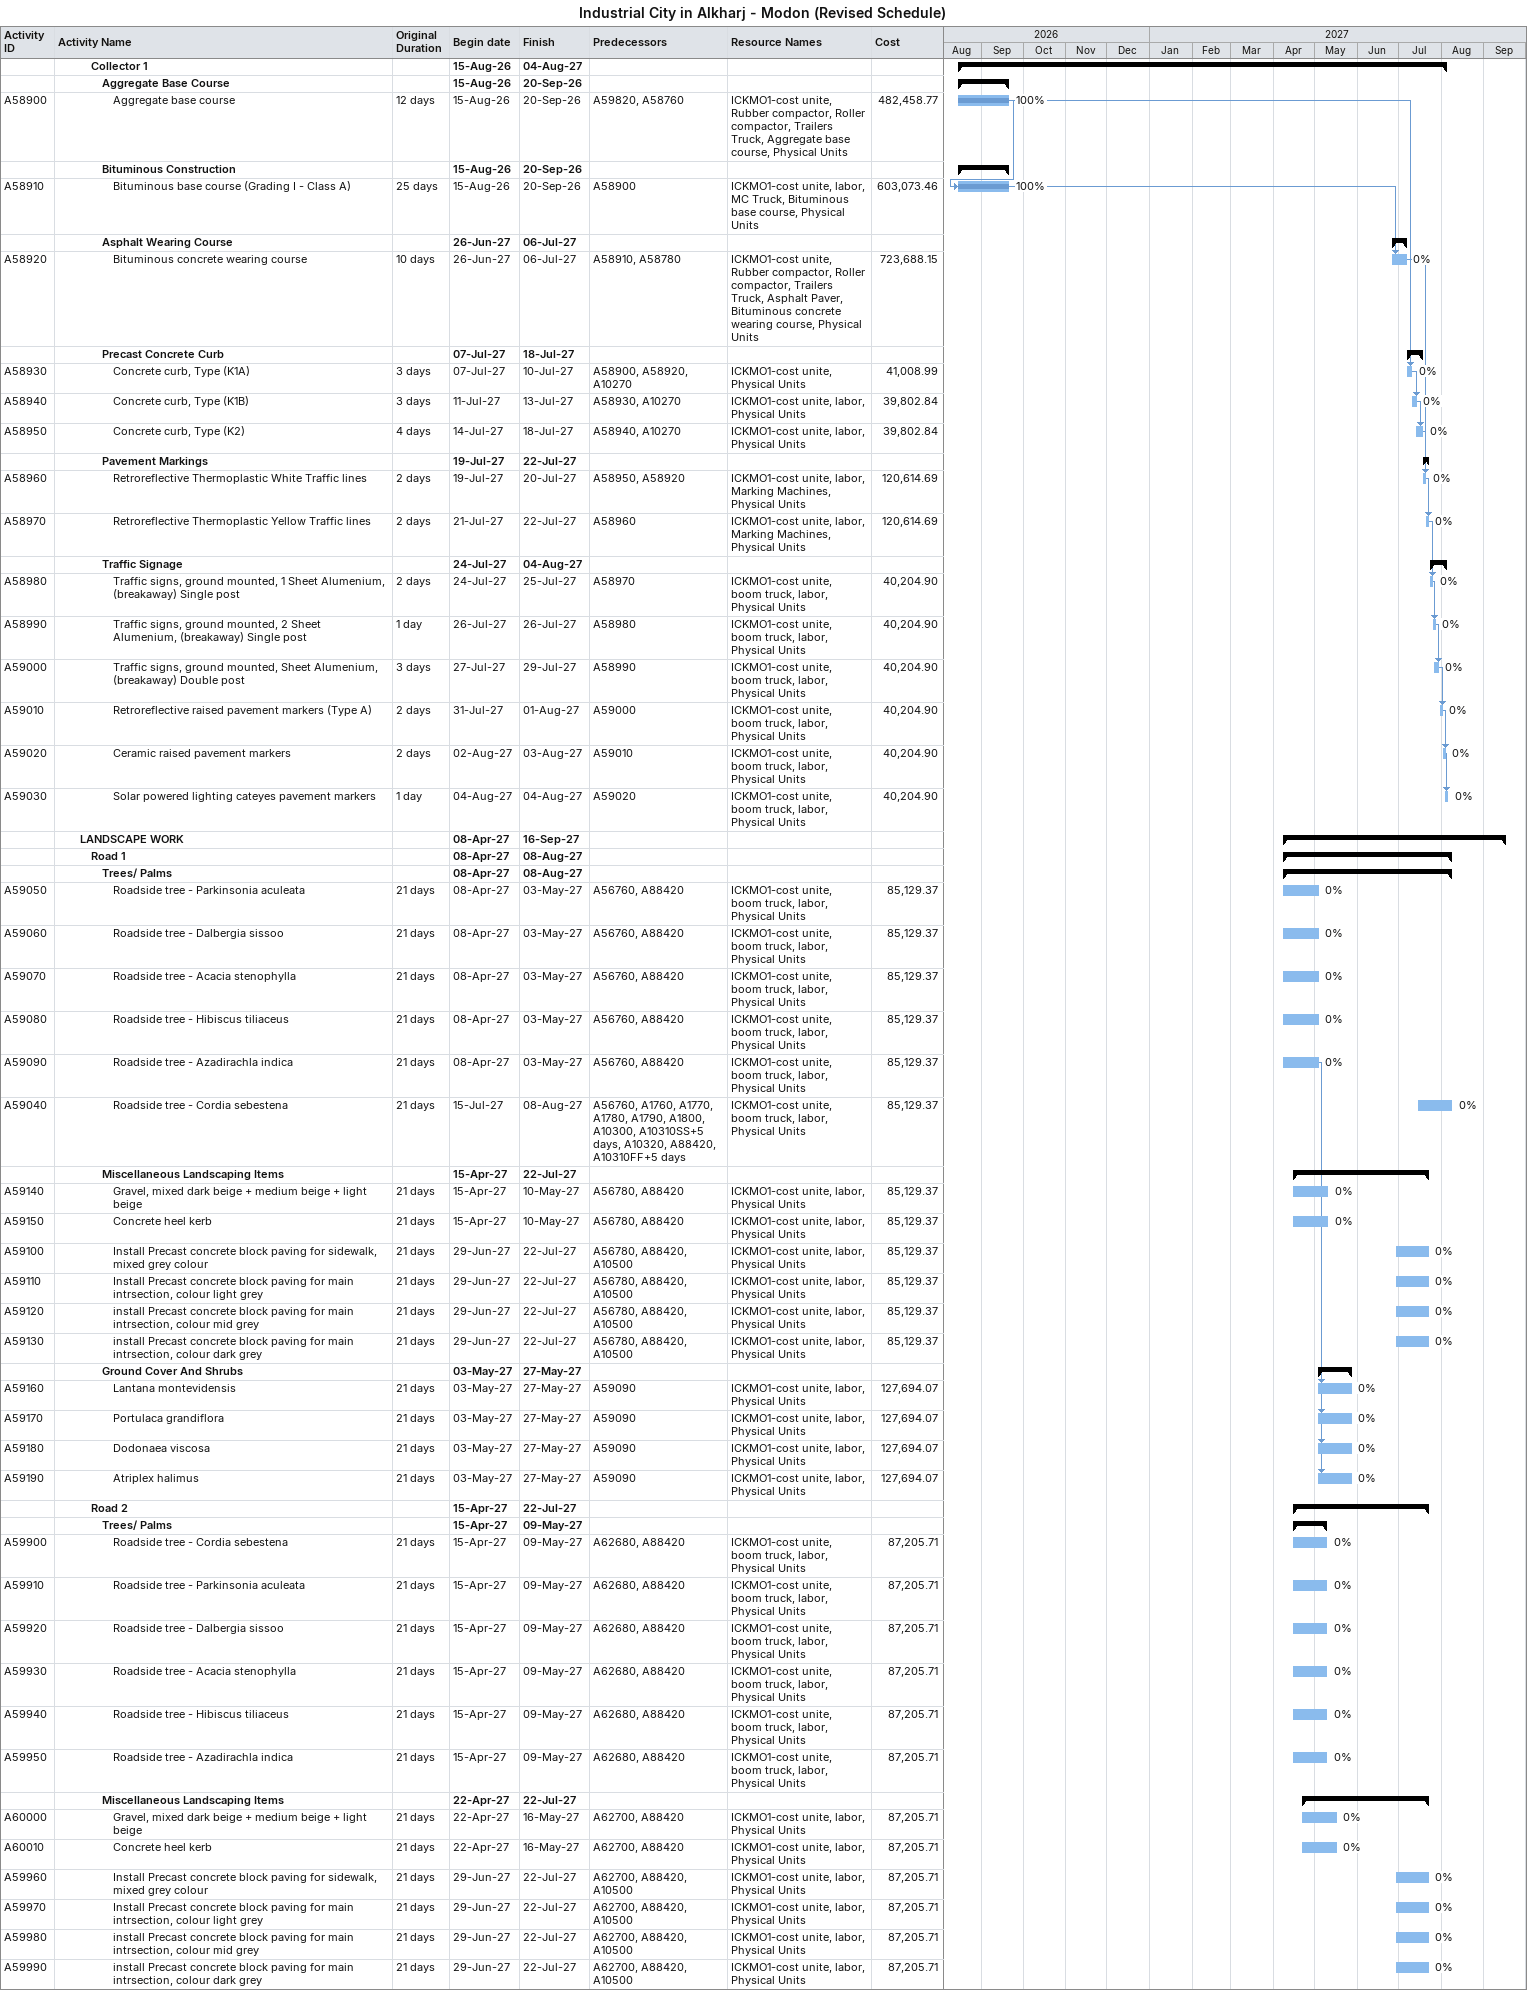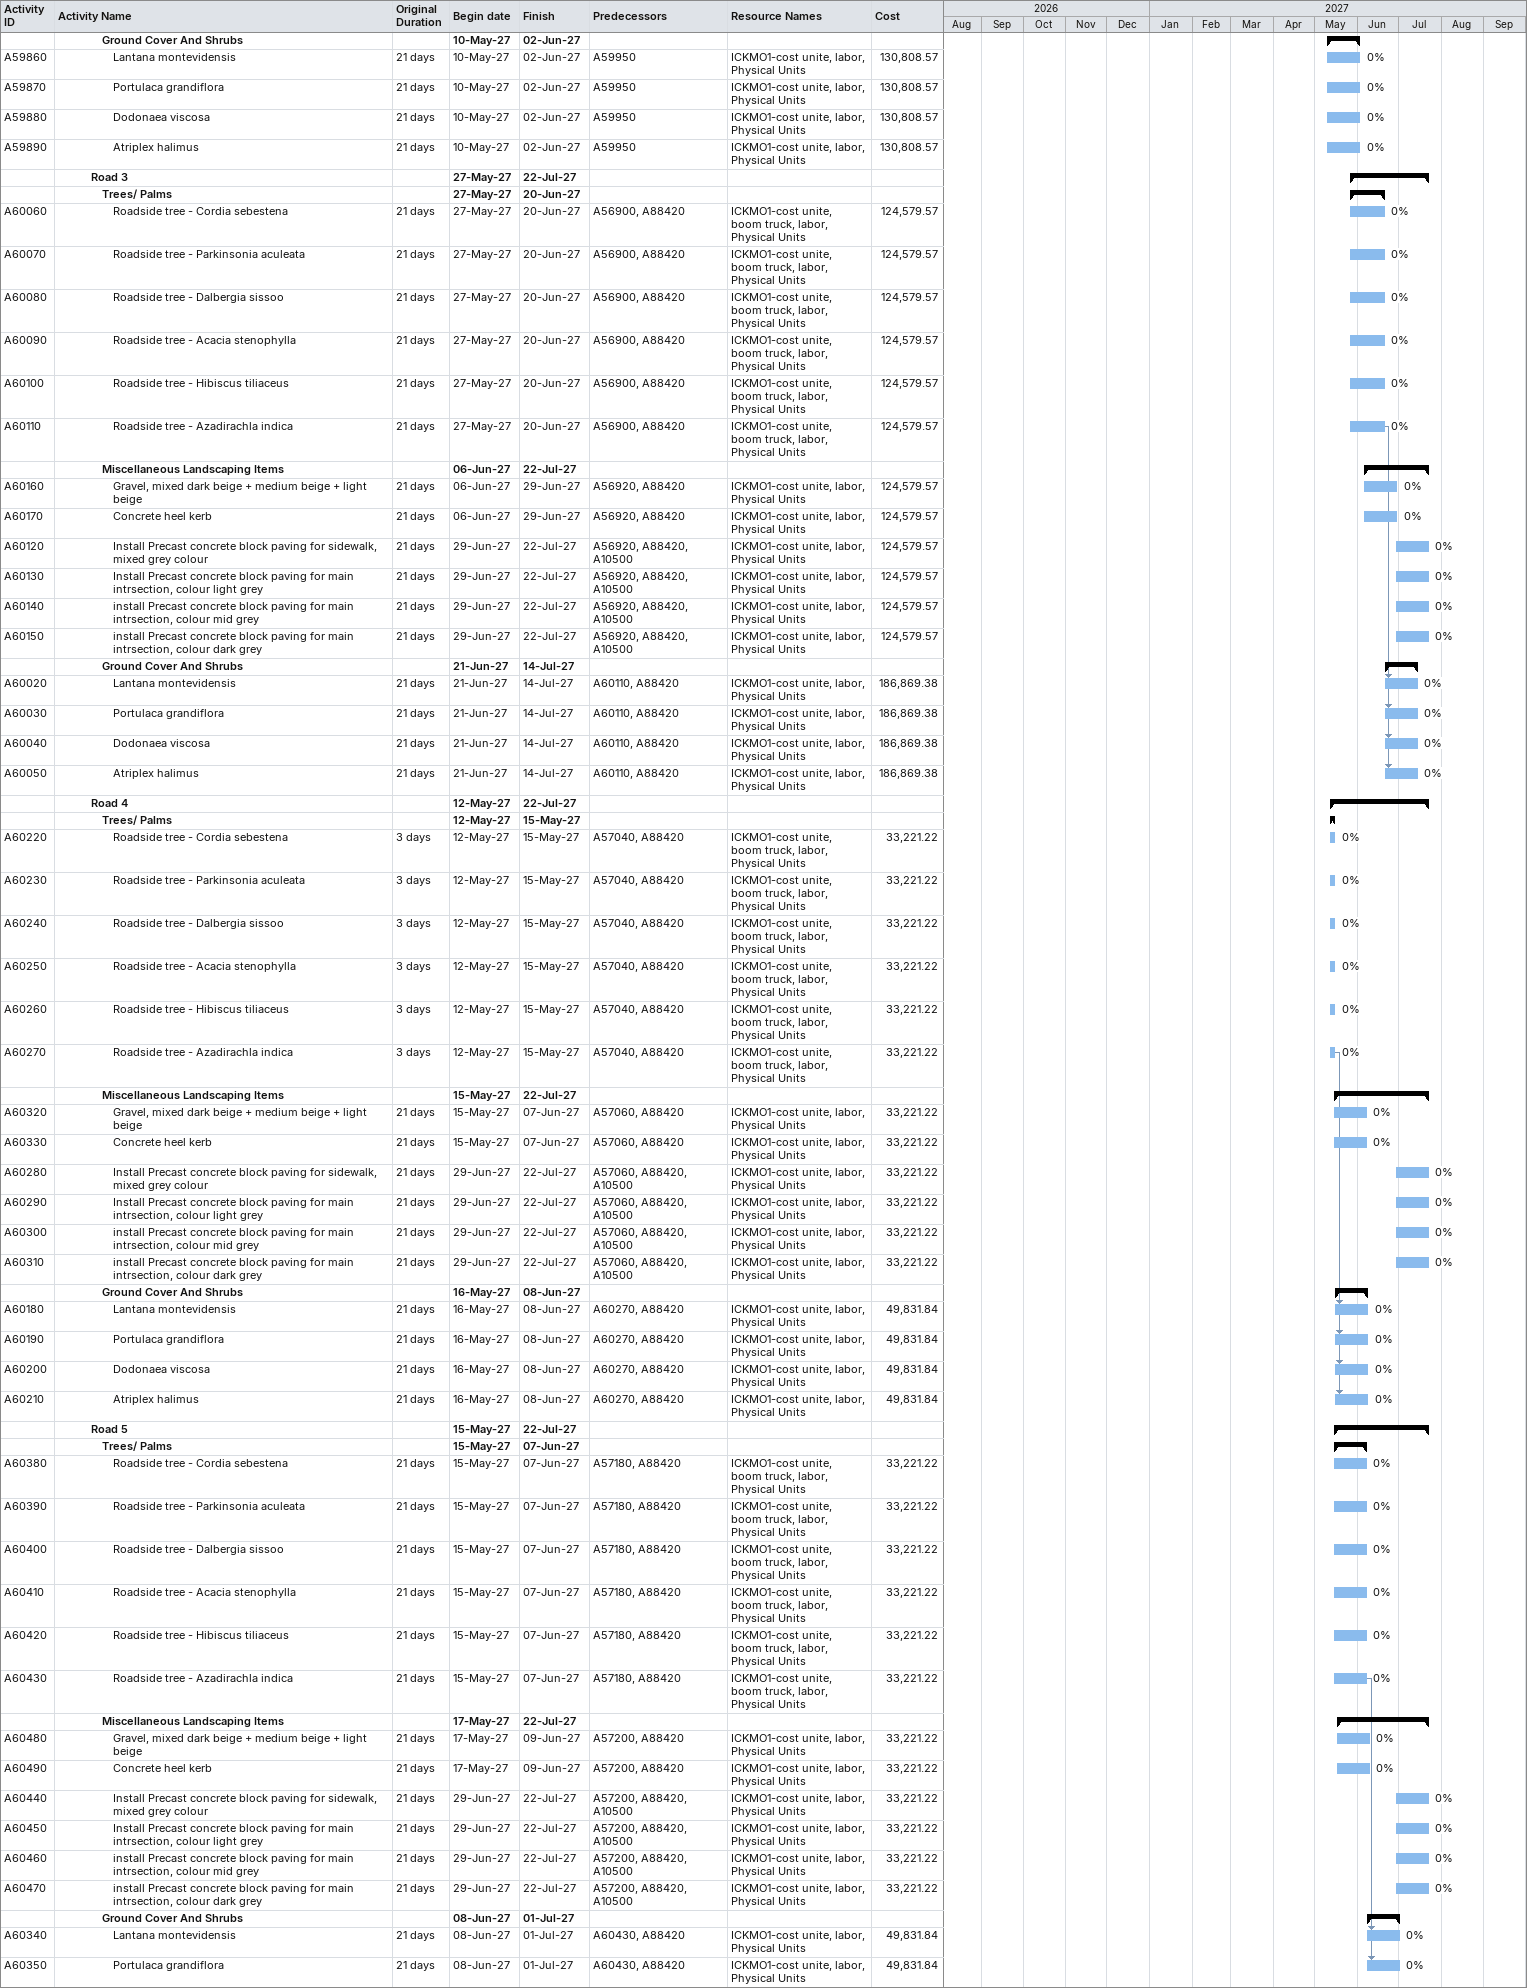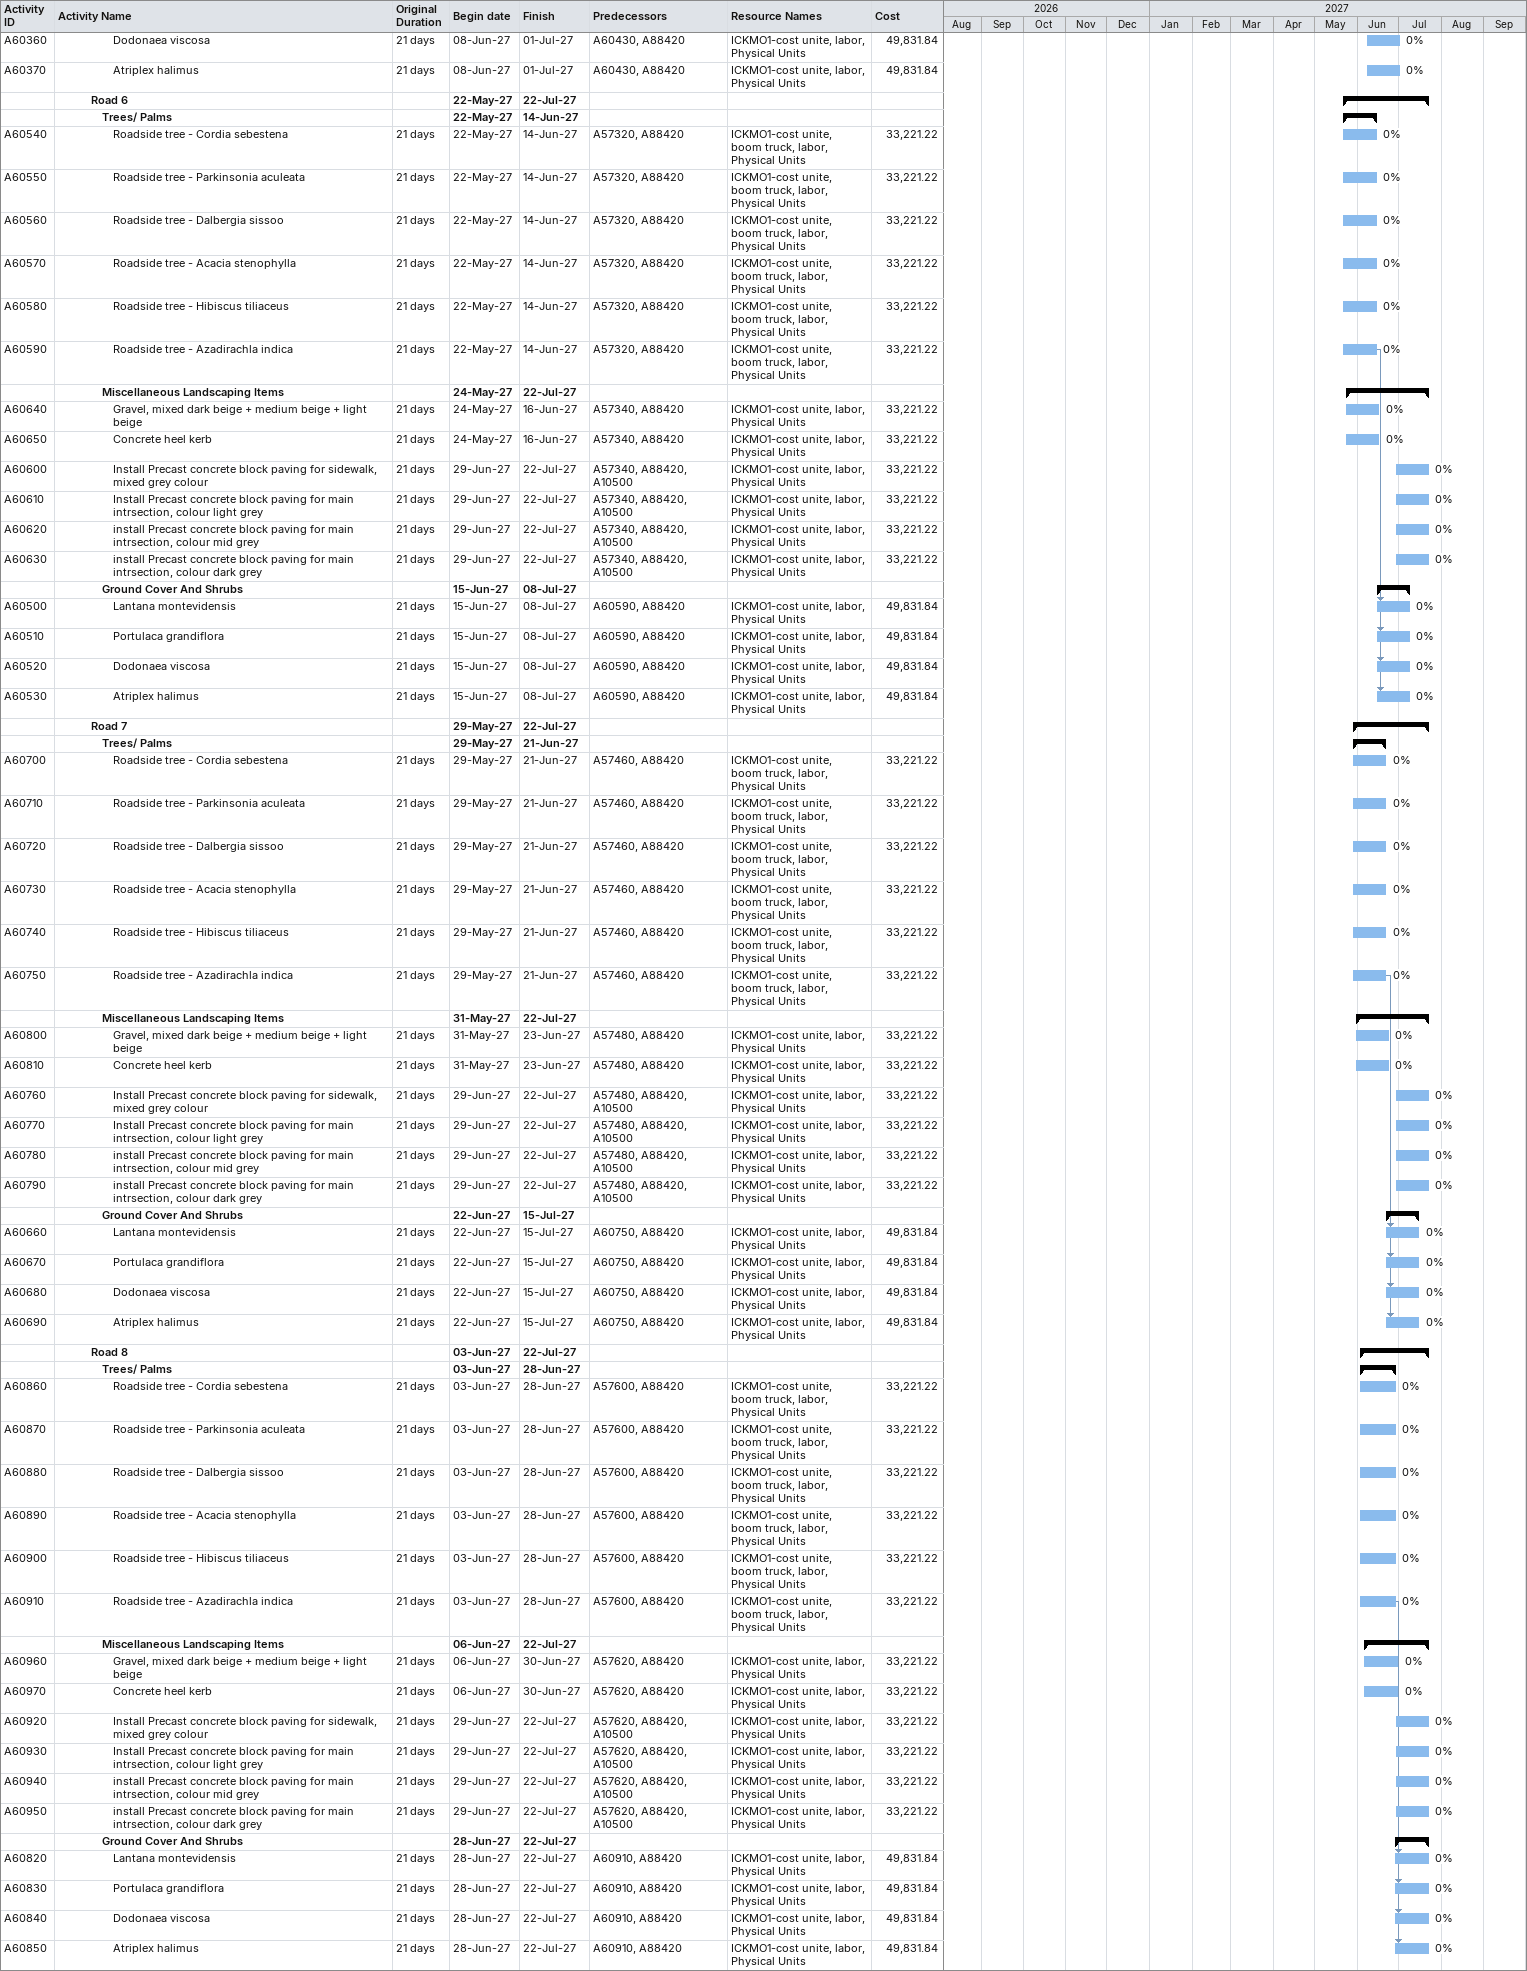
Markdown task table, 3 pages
Industrial City in Alkharj - Modon (Revised Schedule)

| ID | Level | Task | Original duration | Start | Finish | Predecessors | Resources | % complete | Cost |
|---|---|---|---|---|---|---|---|---|---|
|  | 4 | **Collector 1** |  | 2026-08-15 | 2027-08-04 |  |  |  |  |
|  | 5 | **Aggregate Base Course** |  | 2026-08-15 | 2026-09-20 |  |  |  |  |
| A58900 | 6 | Aggregate base course | 12d | 2026-08-15 | 2026-09-20 | A59820, A58760 | ICKMO1-cost unite, Rubber compactor, Roller compactor, Trailers Truck, Aggregate base course, Physical Units | 100 | 482458.77 |
|  | 5 | **Bituminous Construction** |  | 2026-08-15 | 2026-09-20 |  |  |  |  |
| A58910 | 6 | Bituminous base course (Grading I - Class A) | 25d | 2026-08-15 | 2026-09-20 | A58900 | ICKMO1-cost unite, labor, MC Truck, Bituminous base course, Physical Units | 100 | 603073.46 |
|  | 5 | **Asphalt Wearing Course** |  | 2027-06-26 | 2027-07-06 |  |  |  |  |
| A58920 | 6 | Bituminous concrete wearing course | 10d | 2027-06-26 | 2027-07-06 | A58910, A58780 | ICKMO1-cost unite, Rubber compactor, Roller compactor, Trailers Truck, Asphalt Paver, Bituminous concrete wearing course, Physical Units | 0 | 723688.15 |
|  | 5 | **Precast Concrete Curb** |  | 2027-07-07 | 2027-07-18 |  |  |  |  |
| A58930 | 6 | Concrete curb, Type (K1A) | 3d | 2027-07-07 | 2027-07-10 | A58900, A58920, A10270 | ICKMO1-cost unite, Physical Units | 0 | 41008.99 |
| A58940 | 6 | Concrete curb, Type (K1B) | 3d | 2027-07-11 | 2027-07-13 | A58930, A10270 | ICKMO1-cost unite, labor, Physical Units | 0 | 39802.84 |
| A58950 | 6 | Concrete curb, Type (K2) | 4d | 2027-07-14 | 2027-07-18 | A58940, A10270 | ICKMO1-cost unite, labor, Physical Units | 0 | 39802.84 |
|  | 5 | **Pavement Markings** |  | 2027-07-19 | 2027-07-22 |  |  |  |  |
| A58960 | 6 | Retroreflective Thermoplastic White Traffic lines | 2d | 2027-07-19 | 2027-07-20 | A58950, A58920 | ICKMO1-cost unite, labor, Marking Machines, Physical Units | 0 | 120614.69 |
| A58970 | 6 | Retroreflective Thermoplastic Yellow Traffic lines | 2d | 2027-07-21 | 2027-07-22 | A58960 | ICKMO1-cost unite, labor, Marking Machines, Physical Units | 0 | 120614.69 |
|  | 5 | **Traffic Signage** |  | 2027-07-24 | 2027-08-04 |  |  |  |  |
| A58980 | 6 | Traffic signs, ground mounted, 1 Sheet Alumenium, (breakaway) Single post | 2d | 2027-07-24 | 2027-07-25 | A58970 | ICKMO1-cost unite, boom truck, labor, Physical Units | 0 | 40204.90 |
| A58990 | 6 | Traffic signs, ground mounted, 2 Sheet Alumenium, (breakaway) Single post | 1d | 2027-07-26 | 2027-07-26 | A58980 | ICKMO1-cost unite, boom truck, labor, Physical Units | 0 | 40204.90 |
| A59000 | 6 | Traffic signs, ground mounted, Sheet Alumenium, (breakaway) Double post | 3d | 2027-07-27 | 2027-07-29 | A58990 | ICKMO1-cost unite, boom truck, labor, Physical Units | 0 | 40204.90 |
| A59010 | 6 | Retroreflective raised pavement markers (Type A) | 2d | 2027-07-31 | 2027-08-01 | A59000 | ICKMO1-cost unite, boom truck, labor, Physical Units | 0 | 40204.90 |
| A59020 | 6 | Ceramic raised pavement markers | 2d | 2027-08-02 | 2027-08-03 | A59010 | ICKMO1-cost unite, boom truck, labor, Physical Units | 0 | 40204.90 |
| A59030 | 6 | Solar powered lighting cateyes pavement markers | 1d | 2027-08-04 | 2027-08-04 | A59020 | ICKMO1-cost unite, boom truck, labor, Physical Units | 0 | 40204.90 |
|  | 3 | **LANDSCAPE WORK** |  | 2027-04-08 | 2027-09-16 |  |  |  |  |
|  | 4 | **Road 1** |  | 2027-04-08 | 2027-08-08 |  |  |  |  |
|  | 5 | **Trees/ Palms** |  | 2027-04-08 | 2027-08-08 |  |  |  |  |
| A59050 | 6 | Roadside tree - Parkinsonia aculeata | 21d | 2027-04-08 | 2027-05-03 | A56760, A88420 | ICKMO1-cost unite, boom truck, labor, Physical Units | 0 | 85129.37 |
| A59060 | 6 | Roadside tree - Dalbergia sissoo | 21d | 2027-04-08 | 2027-05-03 | A56760, A88420 | ICKMO1-cost unite, boom truck, labor, Physical Units | 0 | 85129.37 |
| A59070 | 6 | Roadside tree - Acacia stenophylla | 21d | 2027-04-08 | 2027-05-03 | A56760, A88420 | ICKMO1-cost unite, boom truck, labor, Physical Units | 0 | 85129.37 |
| A59080 | 6 | Roadside tree - Hibiscus tiliaceus | 21d | 2027-04-08 | 2027-05-03 | A56760, A88420 | ICKMO1-cost unite, boom truck, labor, Physical Units | 0 | 85129.37 |
| A59090 | 6 | Roadside tree - Azadirachla indica | 21d | 2027-04-08 | 2027-05-03 | A56760, A88420 | ICKMO1-cost unite, boom truck, labor, Physical Units | 0 | 85129.37 |
| A59040 | 6 | Roadside tree - Cordia sebestena | 21d | 2027-07-15 | 2027-08-08 | A56760, A1760, A1770, A1780, A1790, A1800, A10300, A10310SS+5d, A10320, A88420, A10310FF+5d | ICKMO1-cost unite, boom truck, labor, Physical Units | 0 | 85129.37 |
|  | 5 | **Miscellaneous Landscaping Items** |  | 2027-04-15 | 2027-07-22 |  |  |  |  |
| A59140 | 6 | Gravel, mixed dark beige + medium beige + light beige | 21d | 2027-04-15 | 2027-05-10 | A56780, A88420 | ICKMO1-cost unite, labor, Physical Units | 0 | 85129.37 |
| A59150 | 6 | Concrete heel kerb | 21d | 2027-04-15 | 2027-05-10 | A56780, A88420 | ICKMO1-cost unite, labor, Physical Units | 0 | 85129.37 |
| A59100 | 6 | Install Precast concrete block paving for sidewalk, mixed grey colour | 21d | 2027-06-29 | 2027-07-22 | A56780, A88420, A10500 | ICKMO1-cost unite, labor, Physical Units | 0 | 85129.37 |
| A59110 | 6 | Install Precast concrete block paving for main intrsection, colour light grey | 21d | 2027-06-29 | 2027-07-22 | A56780, A88420, A10500 | ICKMO1-cost unite, labor, Physical Units | 0 | 85129.37 |
| A59120 | 6 | install Precast concrete block paving for main intrsection, colour mid grey | 21d | 2027-06-29 | 2027-07-22 | A56780, A88420, A10500 | ICKMO1-cost unite, labor, Physical Units | 0 | 85129.37 |
| A59130 | 6 | install Precast concrete block paving for main intrsection, colour dark grey | 21d | 2027-06-29 | 2027-07-22 | A56780, A88420, A10500 | ICKMO1-cost unite, labor, Physical Units | 0 | 85129.37 |
|  | 5 | **Ground Cover And Shrubs** |  | 2027-05-03 | 2027-05-27 |  |  |  |  |
| A59160 | 6 | Lantana montevidensis | 21d | 2027-05-03 | 2027-05-27 | A59090 | ICKMO1-cost unite, labor, Physical Units | 0 | 127694.07 |
| A59170 | 6 | Portulaca grandiflora | 21d | 2027-05-03 | 2027-05-27 | A59090 | ICKMO1-cost unite, labor, Physical Units | 0 | 127694.07 |
| A59180 | 6 | Dodonaea viscosa | 21d | 2027-05-03 | 2027-05-27 | A59090 | ICKMO1-cost unite, labor, Physical Units | 0 | 127694.07 |
| A59190 | 6 | Atriplex halimus | 21d | 2027-05-03 | 2027-05-27 | A59090 | ICKMO1-cost unite, labor, Physical Units | 0 | 127694.07 |
|  | 4 | **Road 2** |  | 2027-04-15 | 2027-07-22 |  |  |  |  |
|  | 5 | **Trees/ Palms** |  | 2027-04-15 | 2027-05-09 |  |  |  |  |
| A59900 | 6 | Roadside tree - Cordia sebestena | 21d | 2027-04-15 | 2027-05-09 | A62680, A88420 | ICKMO1-cost unite, boom truck, labor, Physical Units | 0 | 87205.71 |
| A59910 | 6 | Roadside tree - Parkinsonia aculeata | 21d | 2027-04-15 | 2027-05-09 | A62680, A88420 | ICKMO1-cost unite, boom truck, labor, Physical Units | 0 | 87205.71 |
| A59920 | 6 | Roadside tree - Dalbergia sissoo | 21d | 2027-04-15 | 2027-05-09 | A62680, A88420 | ICKMO1-cost unite, boom truck, labor, Physical Units | 0 | 87205.71 |
| A59930 | 6 | Roadside tree - Acacia stenophylla | 21d | 2027-04-15 | 2027-05-09 | A62680, A88420 | ICKMO1-cost unite, boom truck, labor, Physical Units | 0 | 87205.71 |
| A59940 | 6 | Roadside tree - Hibiscus tiliaceus | 21d | 2027-04-15 | 2027-05-09 | A62680, A88420 | ICKMO1-cost unite, boom truck, labor, Physical Units | 0 | 87205.71 |
| A59950 | 6 | Roadside tree - Azadirachla indica | 21d | 2027-04-15 | 2027-05-09 | A62680, A88420 | ICKMO1-cost unite, boom truck, labor, Physical Units | 0 | 87205.71 |
|  | 5 | **Miscellaneous Landscaping Items** |  | 2027-04-22 | 2027-07-22 |  |  |  |  |
| A60000 | 6 | Gravel, mixed dark beige + medium beige + light beige | 21d | 2027-04-22 | 2027-05-16 | A62700, A88420 | ICKMO1-cost unite, labor, Physical Units | 0 | 87205.71 |
| A60010 | 6 | Concrete heel kerb | 21d | 2027-04-22 | 2027-05-16 | A62700, A88420 | ICKMO1-cost unite, labor, Physical Units | 0 | 87205.71 |
| A59960 | 6 | Install Precast concrete block paving for sidewalk, mixed grey colour | 21d | 2027-06-29 | 2027-07-22 | A62700, A88420, A10500 | ICKMO1-cost unite, labor, Physical Units | 0 | 87205.71 |
| A59970 | 6 | Install Precast concrete block paving for main intrsection, colour light grey | 21d | 2027-06-29 | 2027-07-22 | A62700, A88420, A10500 | ICKMO1-cost unite, labor, Physical Units | 0 | 87205.71 |
| A59980 | 6 | install Precast concrete block paving for main intrsection, colour mid grey | 21d | 2027-06-29 | 2027-07-22 | A62700, A88420, A10500 | ICKMO1-cost unite, labor, Physical Units | 0 | 87205.71 |
| A59990 | 6 | install Precast concrete block paving for main intrsection, colour dark grey | 21d | 2027-06-29 | 2027-07-22 | A62700, A88420, A10500 | ICKMO1-cost unite, labor, Physical Units | 0 | 87205.71 |
|  | 5 | **Ground Cover And Shrubs** |  | 2027-05-10 | 2027-06-02 |  |  |  |  |
| A59860 | 6 | Lantana montevidensis | 21d | 2027-05-10 | 2027-06-02 | A59950 | ICKMO1-cost unite, labor, Physical Units | 0 | 130808.57 |
| A59870 | 6 | Portulaca grandiflora | 21d | 2027-05-10 | 2027-06-02 | A59950 | ICKMO1-cost unite, labor, Physical Units | 0 | 130808.57 |
| A59880 | 6 | Dodonaea viscosa | 21d | 2027-05-10 | 2027-06-02 | A59950 | ICKMO1-cost unite, labor, Physical Units | 0 | 130808.57 |
| A59890 | 6 | Atriplex halimus | 21d | 2027-05-10 | 2027-06-02 | A59950 | ICKMO1-cost unite, labor, Physical Units | 0 | 130808.57 |
|  | 4 | **Road 3** |  | 2027-05-27 | 2027-07-22 |  |  |  |  |
|  | 5 | **Trees/ Palms** |  | 2027-05-27 | 2027-06-20 |  |  |  |  |
| A60060 | 6 | Roadside tree - Cordia sebestena | 21d | 2027-05-27 | 2027-06-20 | A56900, A88420 | ICKMO1-cost unite, boom truck, labor, Physical Units | 0 | 124579.57 |
| A60070 | 6 | Roadside tree - Parkinsonia aculeata | 21d | 2027-05-27 | 2027-06-20 | A56900, A88420 | ICKMO1-cost unite, boom truck, labor, Physical Units | 0 | 124579.57 |
| A60080 | 6 | Roadside tree - Dalbergia sissoo | 21d | 2027-05-27 | 2027-06-20 | A56900, A88420 | ICKMO1-cost unite, boom truck, labor, Physical Units | 0 | 124579.57 |
| A60090 | 6 | Roadside tree - Acacia stenophylla | 21d | 2027-05-27 | 2027-06-20 | A56900, A88420 | ICKMO1-cost unite, boom truck, labor, Physical Units | 0 | 124579.57 |
| A60100 | 6 | Roadside tree - Hibiscus tiliaceus | 21d | 2027-05-27 | 2027-06-20 | A56900, A88420 | ICKMO1-cost unite, boom truck, labor, Physical Units | 0 | 124579.57 |
| A60110 | 6 | Roadside tree - Azadirachla indica | 21d | 2027-05-27 | 2027-06-20 | A56900, A88420 | ICKMO1-cost unite, boom truck, labor, Physical Units | 0 | 124579.57 |
|  | 5 | **Miscellaneous Landscaping Items** |  | 2027-06-06 | 2027-07-22 |  |  |  |  |
| A60160 | 6 | Gravel, mixed dark beige + medium beige + light beige | 21d | 2027-06-06 | 2027-06-29 | A56920, A88420 | ICKMO1-cost unite, labor, Physical Units | 0 | 124579.57 |
| A60170 | 6 | Concrete heel kerb | 21d | 2027-06-06 | 2027-06-29 | A56920, A88420 | ICKMO1-cost unite, labor, Physical Units | 0 | 124579.57 |
| A60120 | 6 | Install Precast concrete block paving for sidewalk, mixed grey colour | 21d | 2027-06-29 | 2027-07-22 | A56920, A88420, A10500 | ICKMO1-cost unite, labor, Physical Units | 0 | 124579.57 |
| A60130 | 6 | Install Precast concrete block paving for main intrsection, colour light grey | 21d | 2027-06-29 | 2027-07-22 | A56920, A88420, A10500 | ICKMO1-cost unite, labor, Physical Units | 0 | 124579.57 |
| A60140 | 6 | install Precast concrete block paving for main intrsection, colour mid grey | 21d | 2027-06-29 | 2027-07-22 | A56920, A88420, A10500 | ICKMO1-cost unite, labor, Physical Units | 0 | 124579.57 |
| A60150 | 6 | install Precast concrete block paving for main intrsection, colour dark grey | 21d | 2027-06-29 | 2027-07-22 | A56920, A88420, A10500 | ICKMO1-cost unite, labor, Physical Units | 0 | 124579.57 |
|  | 5 | **Ground Cover And Shrubs** |  | 2027-06-21 | 2027-07-14 |  |  |  |  |
| A60020 | 6 | Lantana montevidensis | 21d | 2027-06-21 | 2027-07-14 | A60110, A88420 | ICKMO1-cost unite, labor, Physical Units | 0 | 186869.38 |
| A60030 | 6 | Portulaca grandiflora | 21d | 2027-06-21 | 2027-07-14 | A60110, A88420 | ICKMO1-cost unite, labor, Physical Units | 0 | 186869.38 |
| A60040 | 6 | Dodonaea viscosa | 21d | 2027-06-21 | 2027-07-14 | A60110, A88420 | ICKMO1-cost unite, labor, Physical Units | 0 | 186869.38 |
| A60050 | 6 | Atriplex halimus | 21d | 2027-06-21 | 2027-07-14 | A60110, A88420 | ICKMO1-cost unite, labor, Physical Units | 0 | 186869.38 |
|  | 4 | **Road 4** |  | 2027-05-12 | 2027-07-22 |  |  |  |  |
|  | 5 | **Trees/ Palms** |  | 2027-05-12 | 2027-05-15 |  |  |  |  |
| A60220 | 6 | Roadside tree - Cordia sebestena | 3d | 2027-05-12 | 2027-05-15 | A57040, A88420 | ICKMO1-cost unite, boom truck, labor, Physical Units | 0 | 33221.22 |
| A60230 | 6 | Roadside tree - Parkinsonia aculeata | 3d | 2027-05-12 | 2027-05-15 | A57040, A88420 | ICKMO1-cost unite, boom truck, labor, Physical Units | 0 | 33221.22 |
| A60240 | 6 | Roadside tree - Dalbergia sissoo | 3d | 2027-05-12 | 2027-05-15 | A57040, A88420 | ICKMO1-cost unite, boom truck, labor, Physical Units | 0 | 33221.22 |
| A60250 | 6 | Roadside tree - Acacia stenophylla | 3d | 2027-05-12 | 2027-05-15 | A57040, A88420 | ICKMO1-cost unite, boom truck, labor, Physical Units | 0 | 33221.22 |
| A60260 | 6 | Roadside tree - Hibiscus tiliaceus | 3d | 2027-05-12 | 2027-05-15 | A57040, A88420 | ICKMO1-cost unite, boom truck, labor, Physical Units | 0 | 33221.22 |
| A60270 | 6 | Roadside tree - Azadirachla indica | 3d | 2027-05-12 | 2027-05-15 | A57040, A88420 | ICKMO1-cost unite, boom truck, labor, Physical Units | 0 | 33221.22 |
|  | 5 | **Miscellaneous Landscaping Items** |  | 2027-05-15 | 2027-07-22 |  |  |  |  |
| A60320 | 6 | Gravel, mixed dark beige + medium beige + light beige | 21d | 2027-05-15 | 2027-06-07 | A57060, A88420 | ICKMO1-cost unite, labor, Physical Units | 0 | 33221.22 |
| A60330 | 6 | Concrete heel kerb | 21d | 2027-05-15 | 2027-06-07 | A57060, A88420 | ICKMO1-cost unite, labor, Physical Units | 0 | 33221.22 |
| A60280 | 6 | Install Precast concrete block paving for sidewalk, mixed grey colour | 21d | 2027-06-29 | 2027-07-22 | A57060, A88420, A10500 | ICKMO1-cost unite, labor, Physical Units | 0 | 33221.22 |
| A60290 | 6 | Install Precast concrete block paving for main intrsection, colour light grey | 21d | 2027-06-29 | 2027-07-22 | A57060, A88420, A10500 | ICKMO1-cost unite, labor, Physical Units | 0 | 33221.22 |
| A60300 | 6 | install Precast concrete block paving for main intrsection, colour mid grey | 21d | 2027-06-29 | 2027-07-22 | A57060, A88420, A10500 | ICKMO1-cost unite, labor, Physical Units | 0 | 33221.22 |
| A60310 | 6 | install Precast concrete block paving for main intrsection, colour dark grey | 21d | 2027-06-29 | 2027-07-22 | A57060, A88420, A10500 | ICKMO1-cost unite, labor, Physical Units | 0 | 33221.22 |
|  | 5 | **Ground Cover And Shrubs** |  | 2027-05-16 | 2027-06-08 |  |  |  |  |
| A60180 | 6 | Lantana montevidensis | 21d | 2027-05-16 | 2027-06-08 | A60270, A88420 | ICKMO1-cost unite, labor, Physical Units | 0 | 49831.84 |
| A60190 | 6 | Portulaca grandiflora | 21d | 2027-05-16 | 2027-06-08 | A60270, A88420 | ICKMO1-cost unite, labor, Physical Units | 0 | 49831.84 |
| A60200 | 6 | Dodonaea viscosa | 21d | 2027-05-16 | 2027-06-08 | A60270, A88420 | ICKMO1-cost unite, labor, Physical Units | 0 | 49831.84 |
| A60210 | 6 | Atriplex halimus | 21d | 2027-05-16 | 2027-06-08 | A60270, A88420 | ICKMO1-cost unite, labor, Physical Units | 0 | 49831.84 |
|  | 4 | **Road 5** |  | 2027-05-15 | 2027-07-22 |  |  |  |  |
|  | 5 | **Trees/ Palms** |  | 2027-05-15 | 2027-06-07 |  |  |  |  |
| A60380 | 6 | Roadside tree - Cordia sebestena | 21d | 2027-05-15 | 2027-06-07 | A57180, A88420 | ICKMO1-cost unite, boom truck, labor, Physical Units | 0 | 33221.22 |
| A60390 | 6 | Roadside tree - Parkinsonia aculeata | 21d | 2027-05-15 | 2027-06-07 | A57180, A88420 | ICKMO1-cost unite, boom truck, labor, Physical Units | 0 | 33221.22 |
| A60400 | 6 | Roadside tree - Dalbergia sissoo | 21d | 2027-05-15 | 2027-06-07 | A57180, A88420 | ICKMO1-cost unite, boom truck, labor, Physical Units | 0 | 33221.22 |
| A60410 | 6 | Roadside tree - Acacia stenophylla | 21d | 2027-05-15 | 2027-06-07 | A57180, A88420 | ICKMO1-cost unite, boom truck, labor, Physical Units | 0 | 33221.22 |
| A60420 | 6 | Roadside tree - Hibiscus tiliaceus | 21d | 2027-05-15 | 2027-06-07 | A57180, A88420 | ICKMO1-cost unite, boom truck, labor, Physical Units | 0 | 33221.22 |
| A60430 | 6 | Roadside tree - Azadirachla indica | 21d | 2027-05-15 | 2027-06-07 | A57180, A88420 | ICKMO1-cost unite, boom truck, labor, Physical Units | 0 | 33221.22 |
|  | 5 | **Miscellaneous Landscaping Items** |  | 2027-05-17 | 2027-07-22 |  |  |  |  |
| A60480 | 6 | Gravel, mixed dark beige + medium beige + light beige | 21d | 2027-05-17 | 2027-06-09 | A57200, A88420 | ICKMO1-cost unite, labor, Physical Units | 0 | 33221.22 |
| A60490 | 6 | Concrete heel kerb | 21d | 2027-05-17 | 2027-06-09 | A57200, A88420 | ICKMO1-cost unite, labor, Physical Units | 0 | 33221.22 |
| A60440 | 6 | Install Precast concrete block paving for sidewalk, mixed grey colour | 21d | 2027-06-29 | 2027-07-22 | A57200, A88420, A10500 | ICKMO1-cost unite, labor, Physical Units | 0 | 33221.22 |
| A60450 | 6 | Install Precast concrete block paving for main intrsection, colour light grey | 21d | 2027-06-29 | 2027-07-22 | A57200, A88420, A10500 | ICKMO1-cost unite, labor, Physical Units | 0 | 33221.22 |
| A60460 | 6 | install Precast concrete block paving for main intrsection, colour mid grey | 21d | 2027-06-29 | 2027-07-22 | A57200, A88420, A10500 | ICKMO1-cost unite, labor, Physical Units | 0 | 33221.22 |
| A60470 | 6 | install Precast concrete block paving for main intrsection, colour dark grey | 21d | 2027-06-29 | 2027-07-22 | A57200, A88420, A10500 | ICKMO1-cost unite, labor, Physical Units | 0 | 33221.22 |
|  | 5 | **Ground Cover And Shrubs** |  | 2027-06-08 | 2027-07-01 |  |  |  |  |
| A60340 | 6 | Lantana montevidensis | 21d | 2027-06-08 | 2027-07-01 | A60430, A88420 | ICKMO1-cost unite, labor, Physical Units | 0 | 49831.84 |
| A60350 | 6 | Portulaca grandiflora | 21d | 2027-06-08 | 2027-07-01 | A60430, A88420 | ICKMO1-cost unite, labor, Physical Units | 0 | 49831.84 |
| A60360 | 6 | Dodonaea viscosa | 21d | 2027-06-08 | 2027-07-01 | A60430, A88420 | ICKMO1-cost unite, labor, Physical Units | 0 | 49831.84 |
| A60370 | 6 | Atriplex halimus | 21d | 2027-06-08 | 2027-07-01 | A60430, A88420 | ICKMO1-cost unite, labor, Physical Units | 0 | 49831.84 |
|  | 4 | **Road 6** |  | 2027-05-22 | 2027-07-22 |  |  |  |  |
|  | 5 | **Trees/ Palms** |  | 2027-05-22 | 2027-06-14 |  |  |  |  |
| A60540 | 6 | Roadside tree - Cordia sebestena | 21d | 2027-05-22 | 2027-06-14 | A57320, A88420 | ICKMO1-cost unite, boom truck, labor, Physical Units | 0 | 33221.22 |
| A60550 | 6 | Roadside tree - Parkinsonia aculeata | 21d | 2027-05-22 | 2027-06-14 | A57320, A88420 | ICKMO1-cost unite, boom truck, labor, Physical Units | 0 | 33221.22 |
| A60560 | 6 | Roadside tree - Dalbergia sissoo | 21d | 2027-05-22 | 2027-06-14 | A57320, A88420 | ICKMO1-cost unite, boom truck, labor, Physical Units | 0 | 33221.22 |
| A60570 | 6 | Roadside tree - Acacia stenophylla | 21d | 2027-05-22 | 2027-06-14 | A57320, A88420 | ICKMO1-cost unite, boom truck, labor, Physical Units | 0 | 33221.22 |
| A60580 | 6 | Roadside tree - Hibiscus tiliaceus | 21d | 2027-05-22 | 2027-06-14 | A57320, A88420 | ICKMO1-cost unite, boom truck, labor, Physical Units | 0 | 33221.22 |
| A60590 | 6 | Roadside tree - Azadirachla indica | 21d | 2027-05-22 | 2027-06-14 | A57320, A88420 | ICKMO1-cost unite, boom truck, labor, Physical Units | 0 | 33221.22 |
|  | 5 | **Miscellaneous Landscaping Items** |  | 2027-05-24 | 2027-07-22 |  |  |  |  |
| A60640 | 6 | Gravel, mixed dark beige + medium beige + light beige | 21d | 2027-05-24 | 2027-06-16 | A57340, A88420 | ICKMO1-cost unite, labor, Physical Units | 0 | 33221.22 |
| A60650 | 6 | Concrete heel kerb | 21d | 2027-05-24 | 2027-06-16 | A57340, A88420 | ICKMO1-cost unite, labor, Physical Units | 0 | 33221.22 |
| A60600 | 6 | Install Precast concrete block paving for sidewalk, mixed grey colour | 21d | 2027-06-29 | 2027-07-22 | A57340, A88420, A10500 | ICKMO1-cost unite, labor, Physical Units | 0 | 33221.22 |
| A60610 | 6 | Install Precast concrete block paving for main intrsection, colour light grey | 21d | 2027-06-29 | 2027-07-22 | A57340, A88420, A10500 | ICKMO1-cost unite, labor, Physical Units | 0 | 33221.22 |
| A60620 | 6 | install Precast concrete block paving for main intrsection, colour mid grey | 21d | 2027-06-29 | 2027-07-22 | A57340, A88420, A10500 | ICKMO1-cost unite, labor, Physical Units | 0 | 33221.22 |
| A60630 | 6 | install Precast concrete block paving for main intrsection, colour dark grey | 21d | 2027-06-29 | 2027-07-22 | A57340, A88420, A10500 | ICKMO1-cost unite, labor, Physical Units | 0 | 33221.22 |
|  | 5 | **Ground Cover And Shrubs** |  | 2027-06-15 | 2027-07-08 |  |  |  |  |
| A60500 | 6 | Lantana montevidensis | 21d | 2027-06-15 | 2027-07-08 | A60590, A88420 | ICKMO1-cost unite, labor, Physical Units | 0 | 49831.84 |
| A60510 | 6 | Portulaca grandiflora | 21d | 2027-06-15 | 2027-07-08 | A60590, A88420 | ICKMO1-cost unite, labor, Physical Units | 0 | 49831.84 |
| A60520 | 6 | Dodonaea viscosa | 21d | 2027-06-15 | 2027-07-08 | A60590, A88420 | ICKMO1-cost unite, labor, Physical Units | 0 | 49831.84 |
| A60530 | 6 | Atriplex halimus | 21d | 2027-06-15 | 2027-07-08 | A60590, A88420 | ICKMO1-cost unite, labor, Physical Units | 0 | 49831.84 |
|  | 4 | **Road 7** |  | 2027-05-29 | 2027-07-22 |  |  |  |  |
|  | 5 | **Trees/ Palms** |  | 2027-05-29 | 2027-06-21 |  |  |  |  |
| A60700 | 6 | Roadside tree - Cordia sebestena | 21d | 2027-05-29 | 2027-06-21 | A57460, A88420 | ICKMO1-cost unite, boom truck, labor, Physical Units | 0 | 33221.22 |
| A60710 | 6 | Roadside tree - Parkinsonia aculeata | 21d | 2027-05-29 | 2027-06-21 | A57460, A88420 | ICKMO1-cost unite, boom truck, labor, Physical Units | 0 | 33221.22 |
| A60720 | 6 | Roadside tree - Dalbergia sissoo | 21d | 2027-05-29 | 2027-06-21 | A57460, A88420 | ICKMO1-cost unite, boom truck, labor, Physical Units | 0 | 33221.22 |
| A60730 | 6 | Roadside tree - Acacia stenophylla | 21d | 2027-05-29 | 2027-06-21 | A57460, A88420 | ICKMO1-cost unite, boom truck, labor, Physical Units | 0 | 33221.22 |
| A60740 | 6 | Roadside tree - Hibiscus tiliaceus | 21d | 2027-05-29 | 2027-06-21 | A57460, A88420 | ICKMO1-cost unite, boom truck, labor, Physical Units | 0 | 33221.22 |
| A60750 | 6 | Roadside tree - Azadirachla indica | 21d | 2027-05-29 | 2027-06-21 | A57460, A88420 | ICKMO1-cost unite, boom truck, labor, Physical Units | 0 | 33221.22 |
|  | 5 | **Miscellaneous Landscaping Items** |  | 2027-05-31 | 2027-07-22 |  |  |  |  |
| A60800 | 6 | Gravel, mixed dark beige + medium beige + light beige | 21d | 2027-05-31 | 2027-06-23 | A57480, A88420 | ICKMO1-cost unite, labor, Physical Units | 0 | 33221.22 |
| A60810 | 6 | Concrete heel kerb | 21d | 2027-05-31 | 2027-06-23 | A57480, A88420 | ICKMO1-cost unite, labor, Physical Units | 0 | 33221.22 |
| A60760 | 6 | Install Precast concrete block paving for sidewalk, mixed grey colour | 21d | 2027-06-29 | 2027-07-22 | A57480, A88420, A10500 | ICKMO1-cost unite, labor, Physical Units | 0 | 33221.22 |
| A60770 | 6 | Install Precast concrete block paving for main intrsection, colour light grey | 21d | 2027-06-29 | 2027-07-22 | A57480, A88420, A10500 | ICKMO1-cost unite, labor, Physical Units | 0 | 33221.22 |
| A60780 | 6 | install Precast concrete block paving for main intrsection, colour mid grey | 21d | 2027-06-29 | 2027-07-22 | A57480, A88420, A10500 | ICKMO1-cost unite, labor, Physical Units | 0 | 33221.22 |
| A60790 | 6 | install Precast concrete block paving for main intrsection, colour dark grey | 21d | 2027-06-29 | 2027-07-22 | A57480, A88420, A10500 | ICKMO1-cost unite, labor, Physical Units | 0 | 33221.22 |
|  | 5 | **Ground Cover And Shrubs** |  | 2027-06-22 | 2027-07-15 |  |  |  |  |
| A60660 | 6 | Lantana montevidensis | 21d | 2027-06-22 | 2027-07-15 | A60750, A88420 | ICKMO1-cost unite, labor, Physical Units | 0 | 49831.84 |
| A60670 | 6 | Portulaca grandiflora | 21d | 2027-06-22 | 2027-07-15 | A60750, A88420 | ICKMO1-cost unite, labor, Physical Units | 0 | 49831.84 |
| A60680 | 6 | Dodonaea viscosa | 21d | 2027-06-22 | 2027-07-15 | A60750, A88420 | ICKMO1-cost unite, labor, Physical Units | 0 | 49831.84 |
| A60690 | 6 | Atriplex halimus | 21d | 2027-06-22 | 2027-07-15 | A60750, A88420 | ICKMO1-cost unite, labor, Physical Units | 0 | 49831.84 |
|  | 4 | **Road 8** |  | 2027-06-03 | 2027-07-22 |  |  |  |  |
|  | 5 | **Trees/ Palms** |  | 2027-06-03 | 2027-06-28 |  |  |  |  |
| A60860 | 6 | Roadside tree - Cordia sebestena | 21d | 2027-06-03 | 2027-06-28 | A57600, A88420 | ICKMO1-cost unite, boom truck, labor, Physical Units | 0 | 33221.22 |
| A60870 | 6 | Roadside tree - Parkinsonia aculeata | 21d | 2027-06-03 | 2027-06-28 | A57600, A88420 | ICKMO1-cost unite, boom truck, labor, Physical Units | 0 | 33221.22 |
| A60880 | 6 | Roadside tree - Dalbergia sissoo | 21d | 2027-06-03 | 2027-06-28 | A57600, A88420 | ICKMO1-cost unite, boom truck, labor, Physical Units | 0 | 33221.22 |
| A60890 | 6 | Roadside tree - Acacia stenophylla | 21d | 2027-06-03 | 2027-06-28 | A57600, A88420 | ICKMO1-cost unite, boom truck, labor, Physical Units | 0 | 33221.22 |
| A60900 | 6 | Roadside tree - Hibiscus tiliaceus | 21d | 2027-06-03 | 2027-06-28 | A57600, A88420 | ICKMO1-cost unite, boom truck, labor, Physical Units | 0 | 33221.22 |
| A60910 | 6 | Roadside tree - Azadirachla indica | 21d | 2027-06-03 | 2027-06-28 | A57600, A88420 | ICKMO1-cost unite, boom truck, labor, Physical Units | 0 | 33221.22 |
|  | 5 | **Miscellaneous Landscaping Items** |  | 2027-06-06 | 2027-07-22 |  |  |  |  |
| A60960 | 6 | Gravel, mixed dark beige + medium beige + light beige | 21d | 2027-06-06 | 2027-06-30 | A57620, A88420 | ICKMO1-cost unite, labor, Physical Units | 0 | 33221.22 |
| A60970 | 6 | Concrete heel kerb | 21d | 2027-06-06 | 2027-06-30 | A57620, A88420 | ICKMO1-cost unite, labor, Physical Units | 0 | 33221.22 |
| A60920 | 6 | Install Precast concrete block paving for sidewalk, mixed grey colour | 21d | 2027-06-29 | 2027-07-22 | A57620, A88420, A10500 | ICKMO1-cost unite, labor, Physical Units | 0 | 33221.22 |
| A60930 | 6 | Install Precast concrete block paving for main intrsection, colour light grey | 21d | 2027-06-29 | 2027-07-22 | A57620, A88420, A10500 | ICKMO1-cost unite, labor, Physical Units | 0 | 33221.22 |
| A60940 | 6 | install Precast concrete block paving for main intrsection, colour mid grey | 21d | 2027-06-29 | 2027-07-22 | A57620, A88420, A10500 | ICKMO1-cost unite, labor, Physical Units | 0 | 33221.22 |
| A60950 | 6 | install Precast concrete block paving for main intrsection, colour dark grey | 21d | 2027-06-29 | 2027-07-22 | A57620, A88420, A10500 | ICKMO1-cost unite, labor, Physical Units | 0 | 33221.22 |
|  | 5 | **Ground Cover And Shrubs** |  | 2027-06-28 | 2027-07-22 |  |  |  |  |
| A60820 | 6 | Lantana montevidensis | 21d | 2027-06-28 | 2027-07-22 | A60910, A88420 | ICKMO1-cost unite, labor, Physical Units | 0 | 49831.84 |
| A60830 | 6 | Portulaca grandiflora | 21d | 2027-06-28 | 2027-07-22 | A60910, A88420 | ICKMO1-cost unite, labor, Physical Units | 0 | 49831.84 |
| A60840 | 6 | Dodonaea viscosa | 21d | 2027-06-28 | 2027-07-22 | A60910, A88420 | ICKMO1-cost unite, labor, Physical Units | 0 | 49831.84 |
| A60850 | 6 | Atriplex halimus | 21d | 2027-06-28 | 2027-07-22 | A60910, A88420 | ICKMO1-cost unite, labor, Physical Units | 0 | 49831.84 |
